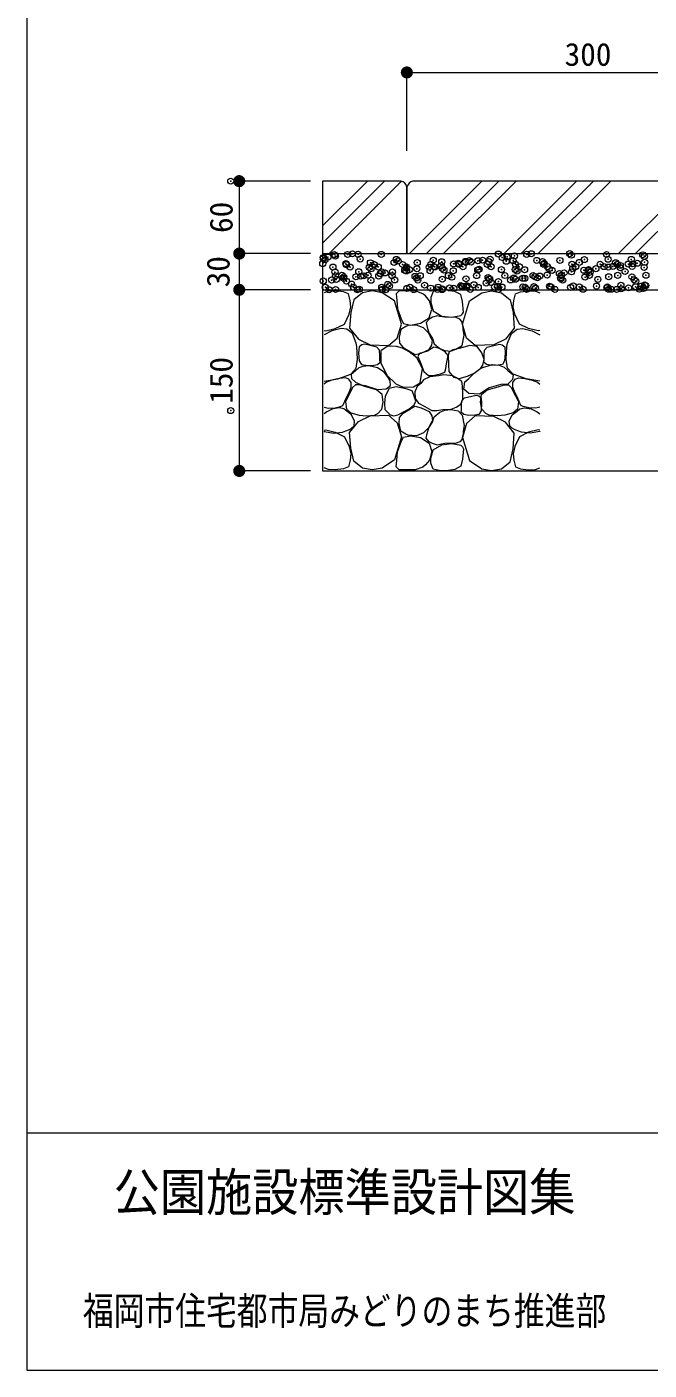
# Model space of a CAD drawing. Units: millimetres at full size, sheet at 1:10. Extents: x 170 to 2908, y 2192 to 4059.
# Drawn here: x 170 to 685, y 2192 to 3305 of the extents above; entities that cross this region are included whole.
import ezdxf
from ezdxf.enums import TextEntityAlignment as Align

# ---------------------------------------------------------------- set-up
doc = ezdxf.new("R2010")
doc.units = ezdxf.units.MM
doc.header["$LTSCALE"] = 10
doc.header["$PDMODE"] = 32
doc.header["$PDSIZE"] = 5
doc.linetypes.add('USER1', pattern=[50, 37.5, -12.5])
for name, color, linetype, lineweight in [('0_2', 1, 'Continuous', 13), ('_0-0_', 7, 'Continuous', 13), ('ハッチ', 4, 'Continuous', 13), ('寸法', 3, 'Continuous', 13), ('本体', 7, 'Continuous', 13)]:
    doc.layers.add(name, color=color, linetype=linetype, lineweight=lineweight)
doc.styles.add('ＭＳ ゴシック', font='')
doc.styles.get('ＭＳ ゴシック').set_extended_font_data('MS Gothic')

# ---------------------------------------------------------------- blocks, each defined once
blk = doc.blocks.new('filled_dot')
at = {"color": 0, "linetype": 'Continuous', "lineweight": -2, "const_width": 1.25}
blk.add_lwpolyline([(-0.625, 0, 1), (0.625, 0, 1)], format="xyb", close=True, dxfattribs=at)

msp = doc.modelspace()

# ---------------------------------------------------------------- linework, layer by layer
at = {"layer": '0_2'}
for p, q in [((484.13, 3267.1), (784.13, 3267.1)), ((484.13, 3202.09), (484.13, 3267.1)), ((345.38, 3177.09), (345.38, 3117.09)), ((404.39, 3177.09), (345.38, 3177.09)), ((345.38, 3137.09), (345.38, 3067.09)), ((404.39, 3117.09), (345.38, 3117.09)), ((404.39, 3117.09), (345.38, 3117.09)), ((345.38, 3087.09), (345.38, 2937.09)), ((404.39, 3087.09), (345.38, 3087.09)), ((404.39, 3087.09), (345.38, 3087.09)), ((404.39, 2937.09), (345.38, 2937.09))]:
    msp.add_line(p, q, dxfattribs=at)
at = {"layer": '_0-0_', "color": 6}
msp.add_line((169.55, 2388.97), (2907.68, 2388.97), dxfattribs=at)
msp.add_lwpolyline([(2907.68, 4004.21), (169.55, 4004.21), (169.55, 2192.39), (2907.68, 2192.39)], close=True, dxfattribs=at)
at = {"layer": '_0-0_', "color": 1}
for p in [(338.29, 3177.09), (338.29, 2987.09)]:
    msp.add_point(p, dxfattribs=at)
at = {"layer": 'ハッチ'}
for p, q in [((465.64, 3177.09), (414.39, 3125.84)), ((451.5, 3177.09), (414.39, 3139.98)), ((546.25, 3177.09), (486.25, 3117.09)), ((560.4, 3177.09), (500.4, 3117.09)), ((624.64, 3177.09), (564.64, 3117.09)), ((638.78, 3177.09), (578.78, 3117.09)), ((719.39, 3177.09), (659.39, 3117.09)), ((733.53, 3177.09), (673.53, 3117.09))]:
    msp.add_line(p, q, dxfattribs=at)
at = {"layer": 'ハッチ', "linetype": 'USER1'}
for p, q in [((479.69, 3177), (419.78, 3117.09)), ((574.54, 3177.09), (514.54, 3117.09)), ((652.92, 3177.09), (592.92, 3117.09))]:
    msp.add_line(p, q, dxfattribs=at)
at = {"layer": 'ハッチ'}
for points in [[(436.39, 3066.88), (437.8, 3073.06), (437.24, 3078.11), (435.83, 3083.73), (431.62, 3085.41), (424.87, 3086.26), (419.25, 3085.97), (415.62, 3084.57)], [(573.45, 3066.88), (572.04, 3073.06), (572.6, 3078.11), (574.01, 3083.73), (578.22, 3085.41), (584.97, 3086.26), (590.59, 3085.97), (594.22, 3084.57)], [(415.62, 3053.43), (417.01, 3053.12), (424.87, 3055.09), (432.46, 3058.74), (436.39, 3066.88)], [(594.22, 3053.43), (592.83, 3053.12), (584.97, 3055.09), (577.38, 3058.74), (573.45, 3066.88)], [(442.3, 3043.01), (439.2, 3050.87), (434.43, 3054.52), (429.65, 3055.09), (422.06, 3053.12), (415.62, 3049.83)], [(567.54, 3043.01), (570.64, 3050.87), (575.41, 3054.52), (580.19, 3055.09), (587.78, 3053.12), (594.22, 3049.83)], [(415.62, 3011.43), (426.91, 3013.43), (437.8, 3017.18), (442.3, 3022.23), (443.39, 3029.67), (442.86, 3040.2), (442.3, 3043.01)], [(594.22, 3011.43), (582.93, 3013.43), (572.04, 3017.18), (567.54, 3022.23), (566.45, 3029.67), (566.98, 3040.2), (567.54, 3043.01)], [(431.25, 2991.38), (434.18, 2997.89), (436.63, 3002.94), (438.09, 3006.51), (438.09, 3010.42), (436.14, 3013.02), (433.21, 3014.16), (428, 3013.67), (421.97, 3012.21), (417.58, 3010.58), (415.62, 3008.98)], [(578.59, 2991.38), (575.66, 2997.89), (573.21, 3002.94), (571.75, 3006.51), (571.75, 3010.42), (573.7, 3013.02), (576.63, 3014.16), (581.84, 3013.67), (587.87, 3012.21), (592.26, 3010.58), (594.22, 3008.98)], [(415.62, 2989.8), (419.04, 2988.94), (424.74, 2989.43), (429.3, 2990.41), (431.25, 2991.38)], [(438.42, 2972.51), (440.53, 2974.47), (440.86, 2978.37), (438.42, 2983.58), (434.51, 2986.67), (432.07, 2988.62), (428.32, 2989.43), (422.86, 2988.48), (417.85, 2986.04), (415.62, 2984.43)], [(571.42, 2972.51), (569.31, 2974.47), (568.98, 2978.37), (571.42, 2983.58), (575.33, 2986.67), (577.77, 2988.62), (581.52, 2989.43), (586.98, 2988.48), (591.99, 2986.04), (594.22, 2984.43)], [(594.22, 2989.8), (590.8, 2988.94), (585.1, 2989.43), (580.54, 2990.41), (578.59, 2991.38)], [(415.62, 2969.9), (415.7, 2969.86), (423.58, 2968.29), (430.77, 2969.1), (433.7, 2970.4), (436.63, 2971.54), (438.42, 2972.51)], [(415.62, 2970.75), (417.01, 2971.07), (424.87, 2969.1), (432.46, 2965.45), (436.39, 2957.31)], [(594.22, 2969.9), (594.14, 2969.86), (586.26, 2968.29), (579.07, 2969.1), (576.14, 2970.4), (573.21, 2971.54), (571.42, 2972.51)], [(594.22, 2970.75), (592.83, 2971.07), (584.97, 2969.1), (577.38, 2965.45), (573.45, 2957.31)], [(436.39, 2957.31), (437.8, 2951.13), (437.24, 2946.08), (435.83, 2940.46), (431.62, 2938.78), (424.87, 2937.93), (419.25, 2938.21), (415.62, 2939.62)], [(573.45, 2957.31), (572.04, 2951.13), (572.6, 2946.08), (574.01, 2940.46), (578.22, 2938.78), (584.97, 2937.93), (590.59, 2938.21), (594.22, 2939.62)]]:
    msp.add_lwpolyline(points, dxfattribs=at)
for points in [[(455.55, 3086.13), (447.37, 3084.68), (440.15, 3078.91), (437.75, 3068.33), (436.78, 3055.35), (444, 3046.21), (453.63, 3041.4), (469.03, 3040.92), (476.25, 3047.17), (479.61, 3058.71), (473.84, 3077.95), (463.73, 3084.68)], [(497.36, 3083.89), (491.06, 3086.16), (477.69, 3086.16), (475.17, 3083.64), (475.92, 3078.34), (476.43, 3071.28), (479.71, 3062.21), (481.47, 3059.18), (487.02, 3057.92), (495.35, 3059.44), (502.66, 3063.97), (504.68, 3071.03), (502.91, 3078.09), (499.63, 3082.12)], [(530.93, 3068.68), (530.27, 3077.47), (528.73, 3083.18), (523.9, 3085.82), (516.64, 3086.92), (510.92, 3086.7), (505.86, 3085.6), (504.1, 3080.76), (504.1, 3076.59), (505.86, 3069.55), (513.12, 3065.38), (521.26, 3064.5), (528.73, 3065.82), (530.27, 3067.14)], [(554.29, 3086.13), (562.47, 3084.68), (569.69, 3078.91), (572.09, 3068.33), (573.06, 3055.35), (565.84, 3046.21), (556.21, 3041.4), (540.81, 3040.92), (533.59, 3047.17), (530.23, 3058.71), (536, 3077.95), (546.11, 3084.68)], [(530.81, 3056.05), (529.64, 3060.95), (527.87, 3062.91), (524.93, 3064.09), (515.5, 3064.48), (511.38, 3065.07), (509.42, 3065.66), (505.49, 3064.48), (502.55, 3062.91), (500.19, 3059.97), (500.98, 3056.05), (502.35, 3051.54), (505.49, 3046.83), (506.87, 3042.32), (511.38, 3038.4), (515.7, 3036.83), (520.61, 3036.24), (524.82, 3037.95), (529.83, 3040.95), (531.6, 3049.58), (530.81, 3054.28)], [(501.96, 3051.34), (498.04, 3055.66), (492.07, 3057.92), (485.26, 3057.42), (483.24, 3056.66), (479.2, 3054.14), (477.69, 3047.84), (477.94, 3042.8), (480.97, 3039.27), (487.27, 3035.74), (491.06, 3033.47), (495.85, 3034.73), (502.66, 3037.76), (504.9, 3041.34), (505.3, 3045.26), (503.53, 3048.6)], [(461.82, 3029), (461.82, 3033.05), (461.48, 3037.11), (459.28, 3039.64), (452.69, 3041.16), (448.97, 3042), (446.77, 3041.5), (444.58, 3039.81), (444.24, 3034.74), (444.74, 3028.32), (446.57, 3025.26), (450.26, 3024.64), (455.34, 3024.34), (459.8, 3025.26), (461.99, 3027.14)], [(480.51, 3038.8), (475.45, 3040.2), (471.52, 3040.48), (467.87, 3040.2), (462.53, 3036.55), (462.53, 3026.44), (467.87, 3016.05), (474.91, 3009.17), (481.12, 3006.48), (489.51, 3006.82), (495.12, 3010.16), (497.09, 3021.95), (492.31, 3030.65), (486.13, 3035.71)], [(518.23, 3032.62), (515.6, 3035.87), (510.31, 3038.89), (506.41, 3039.48), (501.14, 3036.16), (494.7, 3034.41), (493.34, 3031.87), (495.09, 3027.39), (498.21, 3019.39), (501.92, 3016.08), (506.02, 3016.08), (512.12, 3017.38), (515.6, 3018.84), (516.43, 3022.05), (516.93, 3025.76)], [(545.43, 3022.07), (547.17, 3024.58), (548.19, 3029.31), (546.23, 3034.95), (542.35, 3040.03), (536.38, 3040.9), (527.42, 3038.52), (522.23, 3037.39), (519.28, 3035.68), (518.23, 3032.62), (518.7, 3025), (518.98, 3019.33), (522.84, 3014.61), (527.49, 3013.73), (534.38, 3015.48), (539.98, 3018.16)], [(548.02, 3029), (548.02, 3033.05), (548.36, 3037.11), (550.56, 3039.64), (557.15, 3041.16), (560.87, 3042), (563.07, 3041.5), (565.26, 3039.81), (565.6, 3034.74), (565.1, 3028.32), (563.27, 3025.26), (559.58, 3024.64), (554.5, 3024.34), (550.04, 3025.26), (547.85, 3027.14)], [(470.54, 3007.82), (470.38, 3011.68), (468.7, 3014.37), (465.34, 3018.9), (459.8, 3022.34), (452.57, 3024.18), (447.64, 3023.57), (444.26, 3022.34), (441.64, 3020.03), (438.11, 3016.96), (438.41, 3013.73), (441.64, 3010.5), (446.41, 3008.5), (449.64, 3007.73), (459.97, 3004.64), (467.02, 3005.14)], [(529.33, 3011.4), (525.17, 3014.17), (522.13, 3015.77), (514.87, 3016.71), (510.43, 3015.91), (503.16, 3015.1), (498.05, 3012.55), (495.76, 3009.45), (492.66, 3006.9), (490.64, 3002.73), (491.05, 2997.08), (493.74, 2993.31), (499.12, 2990.35), (504.77, 2987.26), (509.08, 2987.13), (514.06, 2987.93), (520.79, 2988.34), (525.1, 2989.95), (528.86, 2992.51), (530.48, 2996.41), (530.48, 3002.73), (529.81, 3009.99)], [(531.41, 3004.88), (532.01, 3010.84), (535.38, 3013.54), (539.98, 3018.16), (545.43, 3022.07), (554.73, 3025.32), (560.64, 3024.58), (564.7, 3023.11), (567.84, 3020.34), (572.09, 3016.65), (571.72, 3012.77), (567.84, 3008.9), (561.86, 3008.66), (552.3, 3005.87), (544.34, 3000.7), (535.39, 3001.1)], [(457.46, 2983.41), (460.23, 2984.71), (463.49, 2988.29), (464.63, 2994.15), (463.81, 3000.5), (459.09, 3004.24), (450.14, 3006.68), (445.09, 3008.3), (441.67, 3008.3), (439.23, 3006.19), (435.81, 2999.36), (433.21, 2994.31), (434.18, 2988.29), (437.77, 2985.2), (444.6, 2983.25), (450.79, 2982.76)], [(486.99, 2989.2), (490.18, 2991.72), (491.53, 2994.74), (489.85, 2999.77), (488.67, 3003.3), (483.64, 3005.14), (475.24, 3006.82), (469.54, 3005.48), (466.18, 2999.1), (465.51, 2993.06), (465.84, 2987.86), (470.38, 2983.67), (473.23, 2982.66), (476.59, 2983.5), (483.64, 2987.19)], [(552.38, 2983.41), (549.61, 2984.71), (546.35, 2988.29), (545.21, 2994.15), (546.03, 3000.5), (550.75, 3004.24), (559.7, 3006.68), (564.75, 3008.3), (568.17, 3008.3), (570.61, 3006.19), (574.03, 2999.36), (576.63, 2994.31), (575.66, 2988.29), (572.07, 2985.2), (565.24, 2983.25), (559.05, 2982.76)], [(529.35, 2987.4), (529.35, 2991.25), (529.67, 2995.1), (531.76, 2997.51), (538.02, 2998.96), (541.56, 2999.76), (543.64, 2999.28), (545.73, 2997.67), (546.05, 2992.86), (545.57, 2986.76), (543.84, 2983.85), (540.33, 2983.27), (535.51, 2982.97), (531.27, 2983.85), (529.19, 2985.63)], [(455.55, 2938.06), (447.37, 2939.5), (440.15, 2945.27), (437.75, 2955.85), (436.78, 2968.84), (444, 2977.98), (453.63, 2982.79), (469.03, 2983.27), (476.25, 2977.02), (479.61, 2965.47), (473.84, 2946.24), (463.73, 2939.5)], [(501.96, 2972.85), (498.04, 2968.53), (492.07, 2966.26), (485.26, 2966.77), (483.24, 2967.53), (479.2, 2970.05), (477.69, 2976.35), (477.94, 2981.39), (480.97, 2984.92), (487.27, 2988.45), (491.06, 2990.72), (495.85, 2989.46), (502.66, 2986.43), (504.9, 2982.85), (505.3, 2978.93), (503.53, 2975.59)], [(530.81, 2968.14), (529.64, 2963.24), (527.87, 2961.27), (524.93, 2960.1), (515.5, 2959.7), (511.38, 2959.12), (509.42, 2958.53), (505.49, 2959.7), (502.55, 2961.27), (500.19, 2964.22), (500.98, 2968.14), (502.35, 2972.65), (505.49, 2977.36), (506.87, 2981.87), (511.38, 2985.79), (515.7, 2987.36), (520.61, 2987.95), (526.5, 2986.77), (529.83, 2983.24), (531.6, 2974.61), (530.81, 2969.9)], [(554.29, 2937.5), (562.47, 2938.94), (569.69, 2944.71), (572.09, 2955.29), (573.06, 2968.28), (565.84, 2977.41), (556.21, 2982.22), (540.81, 2982.7), (533.59, 2976.45), (530.23, 2964.91), (536, 2945.67), (546.11, 2938.94)], [(497.36, 2940.3), (491.06, 2938.03), (477.69, 2938.03), (475.17, 2940.55), (475.92, 2945.85), (476.43, 2952.9), (479.71, 2961.98), (481.47, 2965), (487.02, 2966.26), (495.35, 2964.75), (502.66, 2960.21), (504.68, 2953.16), (502.91, 2946.1), (499.63, 2942.06)], [(530.93, 2955.51), (530.27, 2946.72), (528.73, 2941.01), (523.9, 2938.37), (516.64, 2937.27), (510.92, 2937.49), (505.86, 2938.59), (504.1, 2943.42), (504.1, 2947.6), (505.86, 2954.63), (513.12, 2958.81), (521.26, 2959.69), (528.73, 2958.37), (530.27, 2957.05)]]:
    msp.add_lwpolyline(points, close=True, dxfattribs=at)
for p in [(414.93, 3113.72), (415.06, 3113.2), (418.83, 3114.23), (424.17, 3116.25), (424.93, 3115.04), (435.12, 3116.38), (439.02, 3116.89), (443.8, 3116.5), (445.51, 3112.54), (462.98, 3116.41), (552.98, 3112.47), (559.92, 3116.68), (563.16, 3113.82), (567.07, 3114.33), (573.16, 3115.13), (583.35, 3116.47), (587.25, 3116.99), (619, 3117.02), (620.38, 3115.75), (649.45, 3116.36), (679.46, 3116.1), (680.84, 3114.83), (414.5, 3108.83), (416.44, 3111.93), (422.97, 3105.96), (424.64, 3101.8), (433.68, 3108.74), (433.95, 3107.97), (437.11, 3105.96), (444.27, 3102.05), (452.98, 3105.7), (453.94, 3109.47), (454.36, 3104.43), (457.3, 3108.01), (460.46, 3106), (463.46, 3101.96), (472.22, 3101.84), (473.57, 3109.72), (475.52, 3112.28), (476.91, 3111.01), (480.66, 3108.06), (482.41, 3103.18), (483.43, 3105.03), (483.71, 3102.69), (483.82, 3106.04), (486.31, 3103.7), (492.41, 3104.5), (492.76, 3109.63), (502.6, 3105.84), (503.34, 3102.94), (504.01, 3108.1), (505.98, 3111.62), (506.5, 3106.36), (507.18, 3106.08), (512.6, 3107.16), (513.01, 3110.36), (513.44, 3104.78), (514.82, 3103.51), (522.53, 3102.84), (522.79, 3108.5), (526.69, 3109.01), (527.37, 3108.14), (530.53, 3106.13), (532.65, 3110.61), (532.79, 3109.82), (535.99, 3111.36), (537.37, 3110.09), (542.79, 3103.57), (542.97, 3111.16), (543.89, 3104.11), (546.88, 3111.67), (550.73, 3108.18), (551.83, 3110.51), (553.89, 3106.17), (562.42, 3103.82), (566.44, 3110.7), (572.09, 3111.24), (573.91, 3103.86), (574.08, 3108.23), (575.29, 3102.59), (577.25, 3106.21), (581.6, 3103.73), (591.72, 3111.49), (596.45, 3110.44), (597.44, 3108.27), (597.83, 3109.17), (600.6, 3106.25), (601.86, 3104.46), (604.36, 3103.19), (610.91, 3111.4), (620.46, 3101.94), (620.79, 3108.31), (621.49, 3104.71), (623.96, 3106.3), (626.9, 3109.78), (630.64, 3103.28), (631.16, 3112.13), (634.37, 3102.94), (634.55, 3103.79), (635.75, 3101.67), (640.64, 3104.6), (640.68, 3104.62), (644.15, 3108.35), (647.31, 3106.34), (650.79, 3112.38), (650.83, 3105.94), (654.73, 3106.45), (656.92, 3109.52), (658.3, 3108.25), (660.83, 3107.26), (660.94, 3105.35), (664.82, 3102.27), (667.51, 3108.39), (669.98, 3112.29), (670.67, 3106.38), (671.02, 3108.6), (674.92, 3109.11), (680.57, 3105.6), (681.02, 3109.91), (414.97, 3094.38), (421.84, 3095.21), (425.14, 3098.66), (425.75, 3095.72), (430.43, 3099.12), (431.81, 3097.85), (431.85, 3096.53), (434.15, 3094.29), (438.34, 3091.87), (442.03, 3097.87), (445.94, 3098.38), (448.49, 3098.7), (452.03, 3099.19), (454.41, 3095.02), (460.88, 3098.45), (462.22, 3100.53), (466.12, 3101.04), (468.35, 3091.61), (469.73, 3090.35), (471.85, 3098.74), (474.04, 3095.27), (490.9, 3098.19), (492.28, 3096.93), (493.23, 3095.17), (495.21, 3098.79), (498.8, 3090.95), (513.49, 3095.9), (518.56, 3098.83), (521.35, 3097.53), (528.81, 3090.69), (533.12, 3096.16), (533.6, 3090.51), (539.7, 3091.31), (541.92, 3098.87), (549.89, 3092.65), (551.36, 3097.27), (552.3, 3096.06), (552.74, 3096.01), (553.79, 3093.16), (559.89, 3093.97), (565.27, 3098.91), (570.08, 3095.31), (572.56, 3096.79), (573.98, 3095.82), (580.08, 3096.62), (581.81, 3096.61), (588.63, 3098.96), (590.27, 3097.97), (592.19, 3097.04), (594.17, 3098.48), (600.27, 3099.28), (610.45, 3100.62), (611.38, 3096.95), (611.82, 3096.35), (611.99, 3099), (613.21, 3095.09), (614.36, 3101.14), (621.97, 3090.26), (631.63, 3097.68), (635.34, 3099.04), (641.15, 3090.17), (642.28, 3095.69), (651.27, 3097.93), (658.7, 3099.08), (661.41, 3090.9), (670.45, 3097.84), (672.29, 3095.43), (673.67, 3094.17), (681.04, 3091.15), (681.84, 3090.6), (682.06, 3099.13), (416.65, 3089.15), (419.81, 3087.13), (425.11, 3087.35), (440, 3089.19), (443.17, 3087.17), (444.74, 3087.6), (463.36, 3089.23), (463.93, 3087.51), (466.52, 3087.22), (484.18, 3088.24), (486.72, 3089.27), (489.88, 3087.26), (503.82, 3088.49), (509.51, 3087.33), (510.07, 3089.32), (513.23, 3087.3), (513.42, 3087.85), (519.51, 3088.65), (523, 3088.39), (529.7, 3089.99), (530.2, 3089.42), (533.43, 3089.36), (536.59, 3087.34), (543.26, 3089.12), (556.78, 3089.4), (559.27, 3090.03), (559.95, 3087.39), (562.89, 3089.37), (580.14, 3089.44), (582.08, 3089.28), (583.3, 3087.43), (589.28, 3089.77), (590.66, 3088.5), (602.33, 3090.01), (603.5, 3089.49), (606.66, 3087.47), (619.73, 3089.11), (626.85, 3089.53), (630.01, 3087.51), (649.74, 3088.85), (650.21, 3089.57), (651.12, 3087.58), (653.37, 3087.56), (657.75, 3087.43), (661.65, 3087.94), (667.75, 3088.75), (673.56, 3089.61), (676.73, 3087.6), (677.93, 3090.09), (680.19, 3088.19)]:
    msp.add_point(p, dxfattribs=at)
at = {"layer": '寸法', "color": 1}
msp.add_line((345.38, 3117.09), (345.38, 3087.09), dxfattribs=at)
at = {"layer": '本体'}
for p, q in [((414.39, 3177.09), (414.39, 2937.09)), ((479.13, 3177.09), (414.39, 3177.09)), ((484.13, 3172.09), (484.13, 3117.09)), ((484.13, 3117.09), (484.13, 3172.09)), ((779.16, 3177.09), (489.13, 3177.09)), ((414.39, 3117.09), (1203.82, 3117.09)), ((414.39, 3087.09), (1203.82, 3087.09)), ((414.39, 2937.09), (1204.44, 2937.09))]:
    msp.add_line(p, q, dxfattribs=at)
for centre, radius, start, end in [((478.43, 3171.38), 5.75, 7.07943, 82.91942), ((490.7, 3170.53), 6.75, 103.42662, 166.57534)]:
    msp.add_arc(centre, radius, start, end, dxfattribs=at)

# ---------------------------------------------------------------- block references
at = {"layer": '0_2', "xscale": 4, "yscale": 4}
msp.add_blockref('filled_dot', (484.13, 3267.1), dxfattribs=at)
for p, rotation in [((345.38, 3177.09), 270), ((345.38, 3117.09), 90), ((345.38, 3117.09), 90), ((345.38, 3087.09), 270), ((345.38, 3087.09), 270), ((345.38, 2937.09), 90)]:
    msp.add_blockref('filled_dot', p, dxfattribs=dict(at, rotation=rotation))

# ---------------------------------------------------------------- texts
at = {"layer": '0_2', "style": 'ＭＳ ゴシック'}
msp.add_text('300', height=18.99, dxfattribs=at).set_placement((634.13, 3282.1), align=Align.MIDDLE_CENTER)
for s, p in [('60', (330.38, 3147.09)), ('30', (327.88, 3102.09)), ('150', (330.38, 3012.09))]:
    msp.add_text(s, height=18.99, rotation=90, dxfattribs=at).set_placement(p, align=Align.MIDDLE_CENTER)
at = {"layer": '_0-0_', "style": 'ＭＳ ゴシック'}
for s, height, width, p in [('公園施設標準設計図集', 31.14, 0.9, (432.58, 2339.83)), ('福岡市住宅都市局みどりのまち推進部', 23.36, 0.8, (432.58, 2241.54))]:
    msp.add_text(s, height=height, dxfattribs=dict(at, width=width)).set_placement(p, align=Align.MIDDLE_CENTER)

doc.saveas('drawing.dxf')
